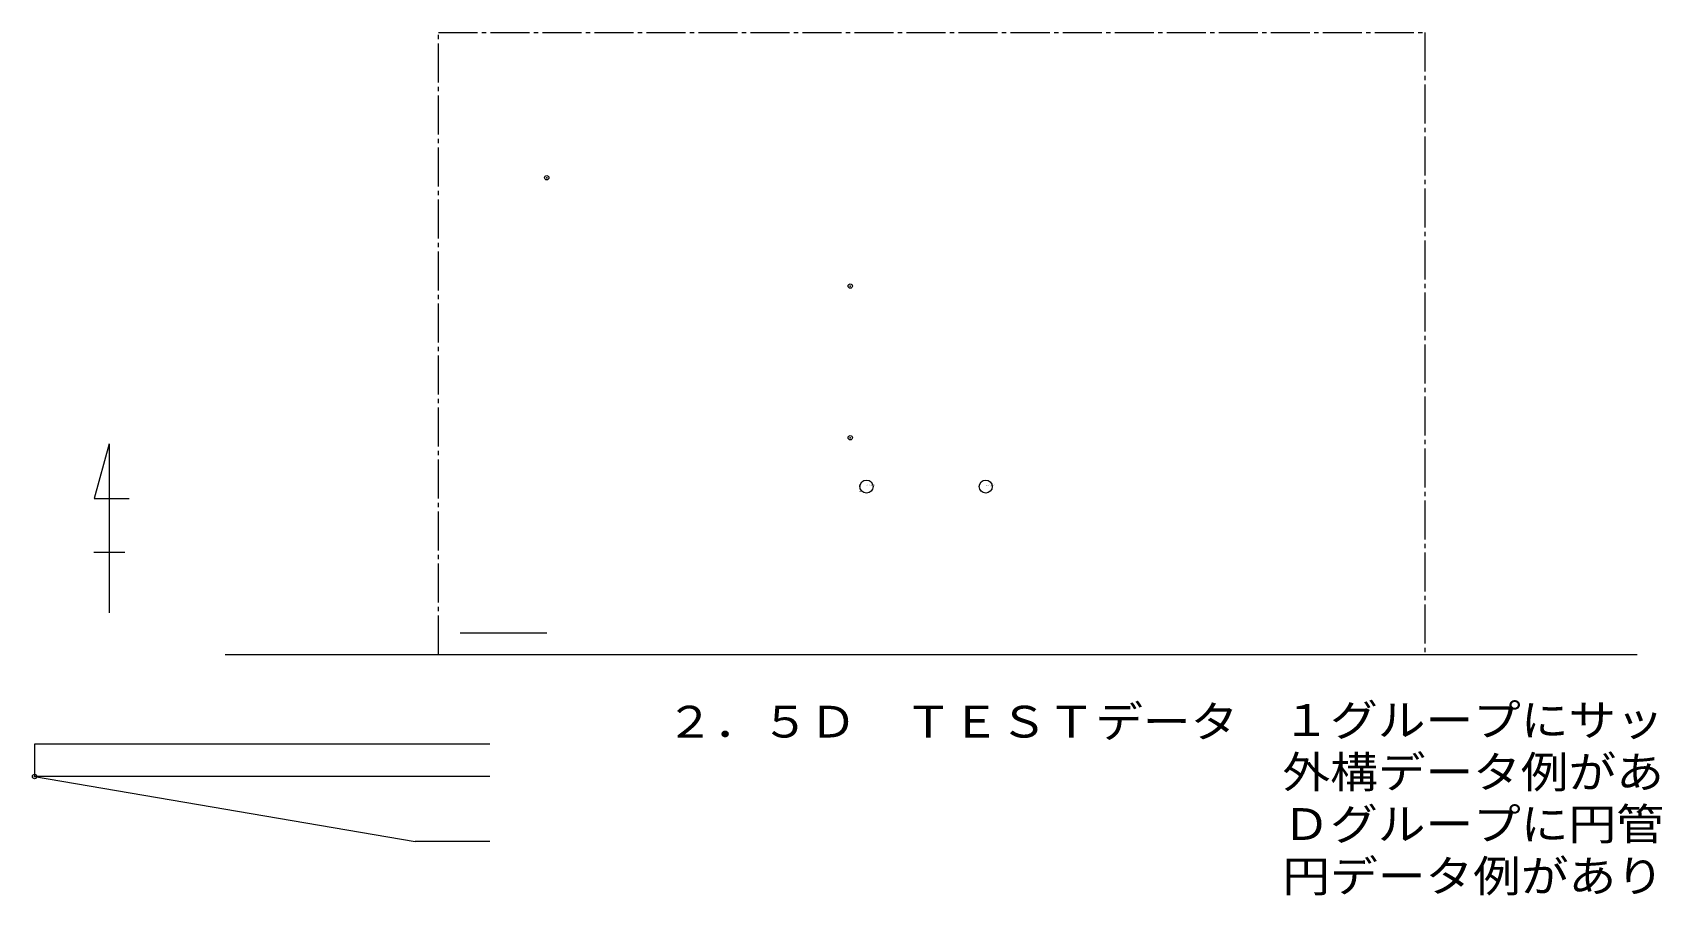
# Model space of a CAD drawing. Units: millimetres at full size, sheet at 1:200. Extents: x -58124 to 58701, y -41213 to 38914.
# Drawn here: x -58124 to 16791, y -918 to 38914 of the extents above; entities that cross this region are included whole.
import ezdxf
from ezdxf.enums import TextEntityAlignment as Align

# ---------------------------------------------------------------- set-up
doc = ezdxf.new("R2010")
doc.units = ezdxf.units.MM
doc.header["$LTSCALE"] = 200
doc.header["$PDMODE"] = 32
doc.header["$PDSIZE"] = 200
doc.linetypes.add('CHAIN2', pattern=[12, 9, -1, 1, -1])
for name, color, linetype, lineweight in [('0-0_\u3000敷地', 7, 'Continuous', 9), ('0-3_ 玄関柱', 4, 'Continuous', 9), ('0-4_搭屋西面', 7, 'Continuous', 9), ('0-8_ 西\u3000面', 4, 'Continuous', 9), ('0-C_玄関庇西', 7, 'Continuous', 9), ('0-F_斜路擁壁', 7, 'Continuous', 9)]:
    doc.layers.add(name, color=color, linetype=linetype, lineweight=lineweight)
doc.layers.add('0-1_タイトル', color=6, linetype='Continuous')
doc.styles.add('ＭＳ ゴシック', font='')
doc.styles.get('ＭＳ ゴシック').set_extended_font_data('MS Gothic')

msp = doc.modelspace()

# ---------------------------------------------------------------- linework, layer by layer
at = {"layer": '0-0_\u3000敷地', "linetype": 'CHAIN2'}
msp.add_line((-39401.5, 10207.7), (-39401.5, 38914.3), dxfattribs=at)
at = {"layer": '0-0_\u3000敷地', "color": 2}
for p, q in [((-54583.8, 19922.8), (-54583.8, 12125.1)), ((-55297.9, 14927.1), (-53867, 14927.1))]:
    msp.add_line(p, q, dxfattribs=at)
at = {"layer": '0-0_\u3000敷地'}
for p, q in [((-38401.5, 11207.7), (-34401.5, 11207.7)), ((-49239, 10207.7), (15894.6, 10207.7))]:
    msp.add_line(p, q, dxfattribs=at)
at = {"layer": '0-0_\u3000敷地', "linetype": 'CHAIN2'}
msp.add_lwpolyline([(-39401.5, 38914.3), (6098.5, 38914.3), (6098.5, 10207.7)], dxfattribs=at)
at = {"layer": '0-0_\u3000敷地', "color": 2}
msp.add_lwpolyline([(-54583.8, 19922.8), (-55271.8, 17400), (-53666.4, 17400)], dxfattribs=at)
at = {"layer": '0-3_ 玄関柱', "color": 7}
for centre in [(-19651.5, 17957.7), (-14151.5, 17957.7)]:
    msp.add_circle(centre, 300, dxfattribs=at)
at = {"layer": '0-4_搭屋西面', "color": 6}
msp.add_point((-20401.5, 27207.7), dxfattribs=at)
at = {"layer": '0-8_ 西\u3000面', "color": 6}
msp.add_point((-34401.5, 32207.7), dxfattribs=at)
at = {"layer": '0-C_玄関庇西', "color": 6}
msp.add_point((-20401.5, 20207.7), dxfattribs=at)
at = {"layer": '0-F_斜路擁壁'}
msp.add_line((-37023.9, 1575.3), (-40464.1, 1575.3), dxfattribs=at)
for points in [[(-37023.9, 6075.3), (-58023.9, 6075.3), (-58023.9, 4575.3)], [(-37023.9, 4575.3), (-58023.9, 4575.3), (-40464.1, 1575.3)]]:
    msp.add_lwpolyline(points, dxfattribs=at)
at = {"layer": '0-F_斜路擁壁', "color": 5}
msp.add_point((-58023.9, 4575.3), dxfattribs=at)

# ---------------------------------------------------------------- texts
at = {"layer": '0-1_タイトル', "style": 'ＭＳ ゴシック', "width": 1.1}
for s, p in [('２．５Ｄ\u3000ＴＥＳＴデータ', (-28897.3, 5932.8)), ('１グループにサッシ、２グループに螺旋階段、３グループに', (-465.5, 6005.8)), ('外構データ例があります。', (-465.5, 3605.8)), ('Ｄグループに円管データ・四角管データ、Ｅ，Ｆグループに', (-465.5, 1205.8)), ('円データ例があります。単独でご覧ください。', (-465.5, -1194.2))]:
    msp.add_text(s, height=1466, dxfattribs=at).set_placement(p, align=Align.BOTTOM_LEFT)
at = {"layer": '0-3_ 玄関柱', "style": 'ＭＳ ゴシック'}
msp.add_text('2.7,.2', height=73.31, rotation=90, dxfattribs=at).set_placement((-19901.5, 17707.7), align=Align.BOTTOM_LEFT)
for p in [(-19651.5, 17957.7), (-14151.5, 17957.7)]:
    msp.add_text('2.7,0.2', height=73.31, dxfattribs=at).set_placement(p, align=Align.BOTTOM_LEFT)

doc.saveas('drawing.dxf')
